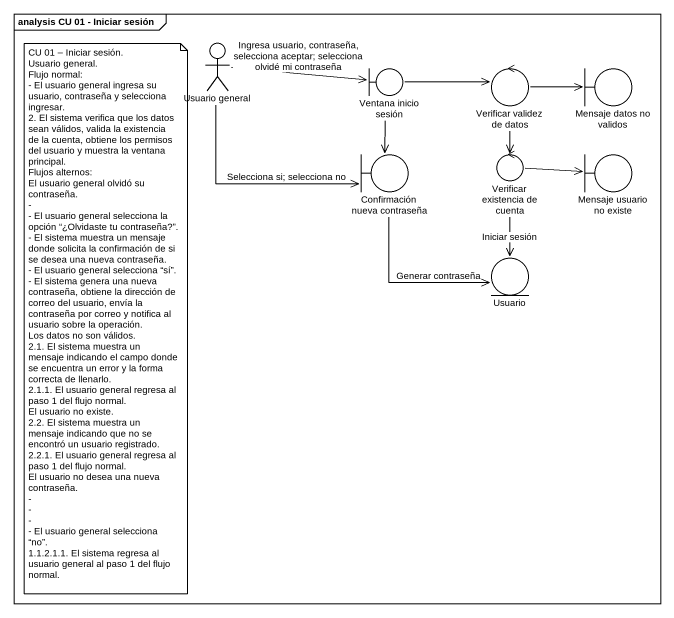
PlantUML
@startuml
mainframe analysis CU 01 - Iniciar sesión
actor "Usuario general" as Usuario_general
boundary "Ventana inicio sesión" as Ventana_inicio_sesión
control "Verificar validez de datos" as Verificar_validez_de_datos
boundary "Mensaje datos no validos" as Mensaje_datos_no_validos
boundary "Confirmación nueva contraseña" as Confirmación_nueva
control "Verificar existencia de cuenta" as Verificar_existencia_de
boundary "Mensaje usuario no existe" as Mensaje_usuario_no_existe
entity Usuario
Usuario_general -right-> Ventana_inicio_sesión : Ingresa usuario, contraseña, selecciona aceptar; selecciona olvidé mi contraseña
Usuario_general -right-> Confirmación_nueva : Selecciona si; selecciona no
Ventana_inicio_sesión -right-> Verificar_validez_de_datos
Ventana_inicio_sesión --> Confirmación_nueva
Verificar_validez_de_datos -right-> Mensaje_datos_no_validos
Verificar_validez_de_datos --> Verificar_existencia_de
Confirmación_nueva --> Usuario : Generar contraseña
Verificar_existencia_de -right-> Mensaje_usuario_no_existe
Verificar_existencia_de --> Usuario : Iniciar sesión
note as N1
  CU 01 – Iniciar sesión.
  Usuario general.
  Flujo normal:
  - El usuario general ingresa su usuario, contraseña y selecciona ingresar.
  2. El sistema verifica que los datos sean válidos, valida la existencia de la cuenta, obtiene los permisos del usuario y muestra la ventana principal.
  Flujos alternos:
  El usuario general olvidó su contraseña.
  -
  - El usuario general selecciona la opción “¿Olvidaste tu contraseña?”.
  - El sistema muestra un mensaje donde solicita la confirmación de si se desea una nueva contraseña.
  - El usuario general selecciona “sí”.
  - El sistema genera una nueva contraseña, obtiene la dirección de correo del usuario, envía la contraseña por correo y notifica al usuario sobre la operación.
  Los datos no son válidos.
  2.1. El sistema muestra un mensaje indicando el campo donde se encuentra un error y la forma correcta de llenarlo.
  2.1.1. El usuario general regresa al paso 1 del flujo normal.
  El usuario no existe.
  2.2. El sistema muestra un mensaje indicando que no se encontró un usuario registrado.
  2.2.1. El usuario general regresa al paso 1 del flujo normal.
  El usuario no desea una nueva contraseña.
  -
  -
  -
  - El usuario general selecciona “no”.
  1.1.2.1.1. El sistema regresa al usuario general al paso 1 del flujo normal.
end note
@enduml
